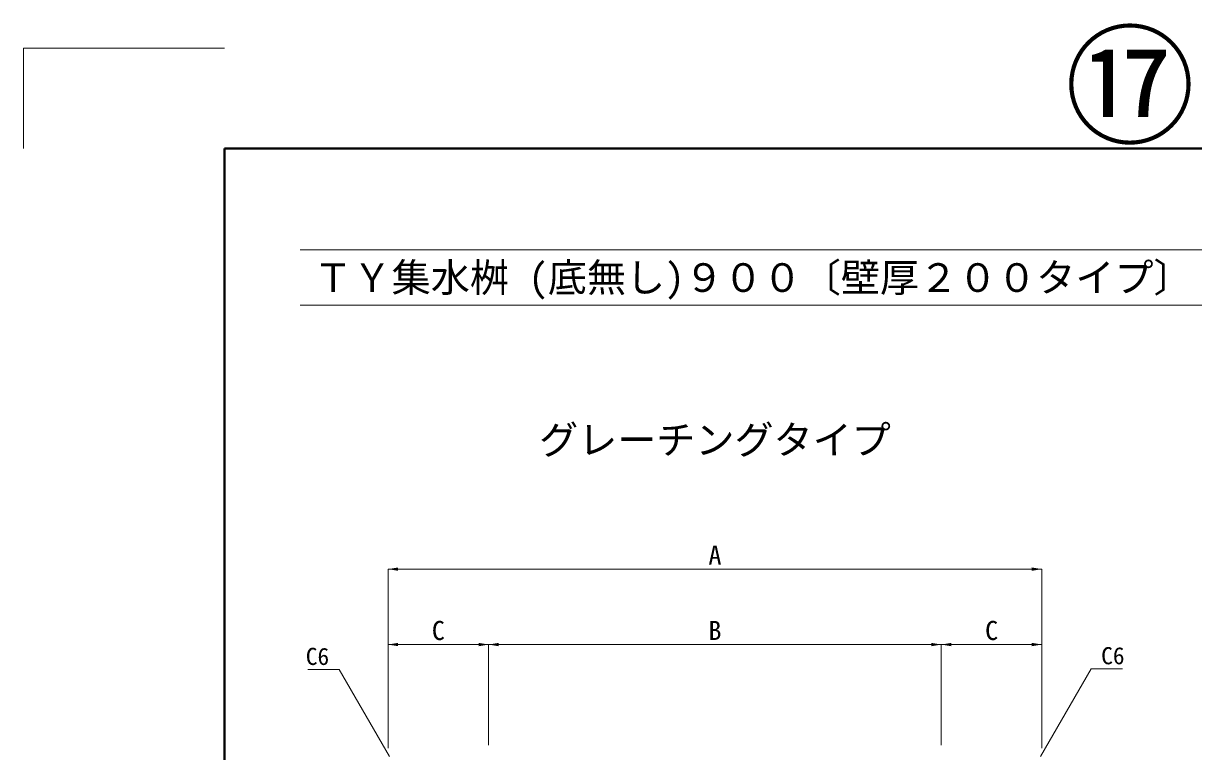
# Model space of a CAD drawing. Units: millimetres at full size; details may follow other scales. Extents: x 77366 to 106166, y -28085 to 6898.
# Drawn here: x 101966 to 104292, y -23545 to -22096 of the extents above; entities that cross this region are included whole.
import ezdxf
from ezdxf.enums import TextEntityAlignment as Align

# ---------------------------------------------------------------- set-up
doc = ezdxf.new("R2010")
doc.units = ezdxf.units.MM
doc.header["$LTSCALE"] = 50
for name, color, linetype, lineweight in [('Defpoints_2', 8, 'Continuous', 0), ('図枠', 7, 'Continuous', 5), ('寸法線', 7, 'Continuous', 13), ('引出線', 4, 'Continuous', 13), ('補助線', 8, 'Continuous', 13)]:
    doc.layers.add(name, color=color, linetype=linetype, lineweight=lineweight)
doc.styles.add('ＭＳ ゴシック', font='')
doc.styles.get('ＭＳ ゴシック').set_extended_font_data('MS Gothic')

# ---------------------------------------------------------------- blocks, each defined once
blk = doc.blocks.new('filled_arrow')
at = {"color": 0, "linetype": 'Continuous', "lineweight": -2}
blk.add_solid([(7.5, 1.25), (0, 0), (7.5, -1.25)], dxfattribs=at)

msp = doc.modelspace()

# ---------------------------------------------------------------- linework, layer by layer
at = {"layer": 'Defpoints_2', "color": 7, "lineweight": 13}
for p, q in [((101965.8, -22145.36), (101965.8, -22345.36)), ((102365.8, -22145.36), (101965.8, -22145.36))]:
    msp.add_line(p, q, dxfattribs=at)
at = {"layer": '図枠', "lineweight": 40}
for q in [(105965.8, -22345.36), (102365.8, -27885.36)]:
    msp.add_line((102365.8, -22345.36), q, dxfattribs=at)
at = {"layer": '図枠', "lineweight": 13}
for p, q in [((102515.8, -22546.94), (105815.8, -22546.94)), ((102515.8, -22656.94), (105815.8, -22656.94))]:
    msp.add_line(p, q, dxfattribs=at)
at = {"layer": '寸法線'}
for p, q in [((102690.8, -23181.94), (103990.8, -23181.94)), ((102690.8, -23537.94), (102690.8, -23181.94)), ((103990.8, -23537.94), (103990.8, -23181.94)), ((102690.8, -23331.94), (102890.8, -23331.94)), ((102690.8, -23537.94), (102690.8, -23331.94)), ((102890.8, -23531.94), (102890.8, -23331.94)), ((102890.8, -23331.94), (103790.8, -23331.94)), ((102890.8, -23531.94), (102890.8, -23331.94)), ((103790.8, -23531.94), (103790.8, -23331.94)), ((103790.8, -23331.94), (103990.8, -23331.94)), ((103790.8, -23531.94), (103790.8, -23331.94)), ((103990.8, -23537.94), (103990.8, -23331.94))]:
    msp.add_line(p, q, dxfattribs=at)
at = {"layer": '引出線'}
for points in [[(102693.8, -23554.94), (102593.73, -23381.62), (102531.34, -23381.62)], [(103987.8, -23554.94), (104088.65, -23380.26), (104151.04, -23380.26)]]:
    msp.add_lwpolyline(points, dxfattribs=at)

# ---------------------------------------------------------------- block references
at = {"layer": '寸法線', "xscale": 2.67, "yscale": 2.67}
for p in [(102690.8, -23181.94), (102690.8, -23331.94), (102890.8, -23331.94), (103790.8, -23331.94)]:
    msp.add_blockref('filled_arrow', p, dxfattribs=at)
at = {"layer": '寸法線', "xscale": 2.67, "yscale": 2.67, "rotation": 180}
for p in [(103990.8, -23181.94), (102890.8, -23331.94), (103790.8, -23331.94), (103990.8, -23331.94)]:
    msp.add_blockref('filled_arrow', p, dxfattribs=at)

# ---------------------------------------------------------------- texts
at = {"layer": '図枠', "style": 'ＭＳ ゴシック'}
msp.add_text(' ＴＹ集水桝 (底無し)９００〔壁厚２００タイプ〕 布設標準構造図 ', height=56.96, dxfattribs=at).set_placement((102503.85, -22601.94), align=Align.MIDDLE_LEFT)
msp.add_text('グレーチングタイプ', height=56.96, dxfattribs=at).set_placement((103340.8, -22924.73), align=Align.MIDDLE_CENTER)
at = {"layer": '寸法線', "style": 'ＭＳ ゴシック'}
for s, p in [('A', (103340.8, -23153.94)), ('C', (102790.8, -23303.94)), ('B', (103340.8, -23303.94)), ('C', (103890.8, -23303.94))]:
    msp.add_text(s, height=37.98, dxfattribs=at).set_placement(p, align=Align.MIDDLE_CENTER)
at = {"layer": '引出線', "style": 'ＭＳ ゴシック'}
msp.add_text('C6', height=34.18, dxfattribs=at).set_placement((102573.73, -23338.42), align=Align.TOP_RIGHT)
msp.add_text('C6', height=34.18, dxfattribs=at).set_placement((104108.65, -23337.06), align=Align.TOP_LEFT)
at = {"layer": '補助線', "color": 1, "style": 'ＭＳ ゴシック'}
msp.add_text('⑰', height=189.9, dxfattribs=at).set_placement((104165.8, -22220.48), align=Align.MIDDLE_CENTER)

doc.saveas('drawing.dxf')
